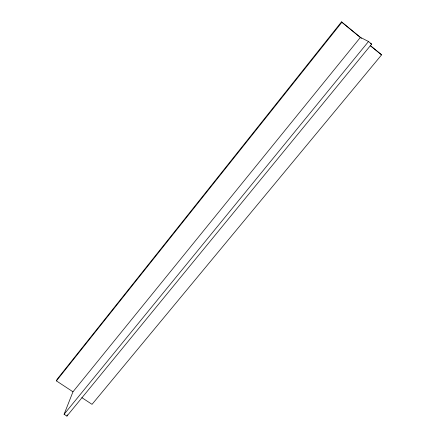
<?xml version="1.0" encoding="UTF-8"?>
<svg xmlns="http://www.w3.org/2000/svg" width="438" height="438" viewBox="0 0 438 438"><rect width="100%" height="100%" fill="white"/><g stroke="black" fill="none" stroke-linecap="round" stroke-linejoin="round"><path stroke-width="0.66" d="M66.915 416.1L371.654 44.128L368.5 41.517L360.43 37.367L72.971 391.796L64.096 414.266L66.915 416.1L67.403 414.846M72.971 391.796L56.403 380.89L57.159 379.209L341.476 21.9L360.43 37.367M56.403 380.89L341.996 22.141M64.096 414.266L368.5 41.517M370.159 45.404L381.597 54.854L92.035 404.345L81.862 397.649M370.477 43.515L371.654 44.128M381.597 54.854L370.373 45.771M341.476 21.9L361.443 38.391"/></g></svg>
